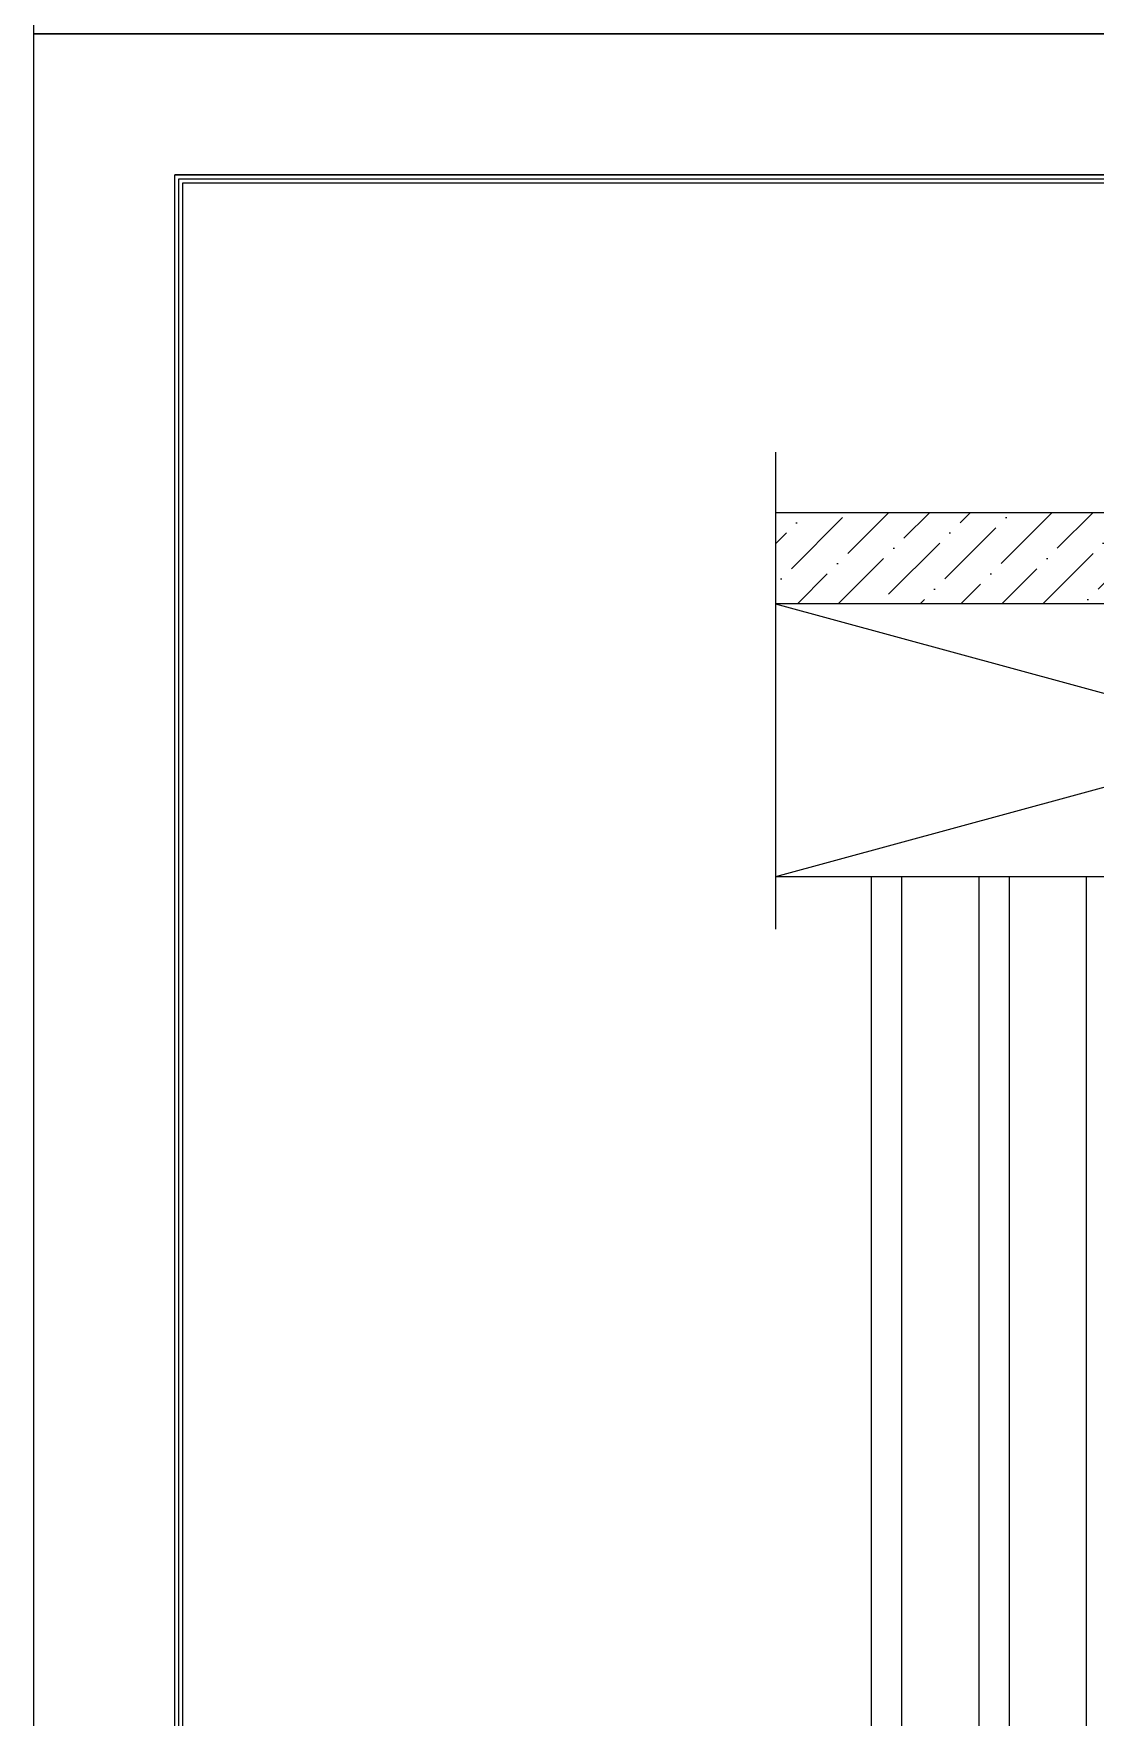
# Model space of a CAD drawing. Header units: millimetres. Extents: x 71641 to 191108, y -23091 to 29972.
# Drawn here: x 71641 to 73390, y -3913 to -1139 of the extents above; entities that cross this region are included whole.
import ezdxf

# ---------------------------------------------------------------- set-up
doc = ezdxf.new("R2010")
doc.units = ezdxf.units.MM
doc.layers.add('00', color=1, linetype='Continuous')

msp = doc.modelspace()

# ---------------------------------------------------------------- hatches: boundary and pattern name
h = msp.add_hatch()
h.set_pattern_fill('ANSI36', color=8, scale=15, style=0)
h.set_pattern_definition([(45, (-507.107, 421.133), (25.25697, 92.60889), [119.0625, -23.8125, 0, -23.8125])])
edge = h.paths.add_edge_path()
edge.add_line((74518.7, -4878), (74514.1, -2078))
edge.add_line((74514.1, -2078), (72863.3, -2078))
edge.add_line((72863.3, -2078), (72863.3, -1928))
edge.add_line((72863.3, -1928), (74664.1, -1928))
edge.add_line((74664.1, -1928), (74664.1, -4878))
edge.add_line((74664.1, -4878), (74514.1, -4878))

# ---------------------------------------------------------------- linework, layer by layer
at = {"color": 3, "lineweight": -2}
msp.add_line((83355.2, -1371.3), (71873.6, -1371.3), dxfattribs=at)
at = {"color": 1}
for p, q in [((72863.3, -1828.4), (72863.3, -2614.3)), ((74514.1, -2528), (72863.3, -2528))]:
    msp.add_line(p, q, dxfattribs=at)
at = {"color": 0}
for p, q in [((74664.1, -1928), (72863.3, -1928)), ((74514.1, -2078), (72863.3, -2078))]:
    msp.add_line(p, q, dxfattribs=at)
at = {"color": 8}
for p, q in [((72863.3, -2078), (74514.1, -2528)), ((74514.1, -2078), (72863.3, -2528))]:
    msp.add_line(p, q, dxfattribs=at)
at = {"color": 4}
for p, q in [((73021.5, -4878), (73021.5, -2528)), ((73071.5, -4878), (73071.5, -2528)), ((73198.7, -4878), (73198.7, -2528)), ((73248.7, -4878), (73248.7, -2528)), ((73375.9, -4878), (73375.9, -2528))]:
    msp.add_line(p, q, dxfattribs=at)
at = {"color": 3, "lineweight": -2}
for points in [[(71873.6, -1371.3), (83355.2, -1371.3), (83355.2, -9390.9), (71873.6, -9390.9)], [(71880.1, -1377.8), (83348.7, -1377.8), (83348.7, -9384.4), (71880.1, -9384.4)], [(71886.6, -1384.3), (83342.2, -1384.3), (83342.2, -9377.9), (71886.6, -9377.9)]]:
    msp.add_lwpolyline(points, close=True, dxfattribs=at)
at = {"layer": '00', "color": 8, "lineweight": -2}
for points in [[(71641.1, 13002.6), (91552.2, 13002.6), (91552.2, -1138.7), (71641.1, -1138.7)], [(71641.1, -1138.7), (83587.7, -1138.7), (83587.7, -9623.5), (71641.1, -9623.5)]]:
    msp.add_lwpolyline(points, close=True, dxfattribs=at)

doc.saveas('drawing.dxf')
